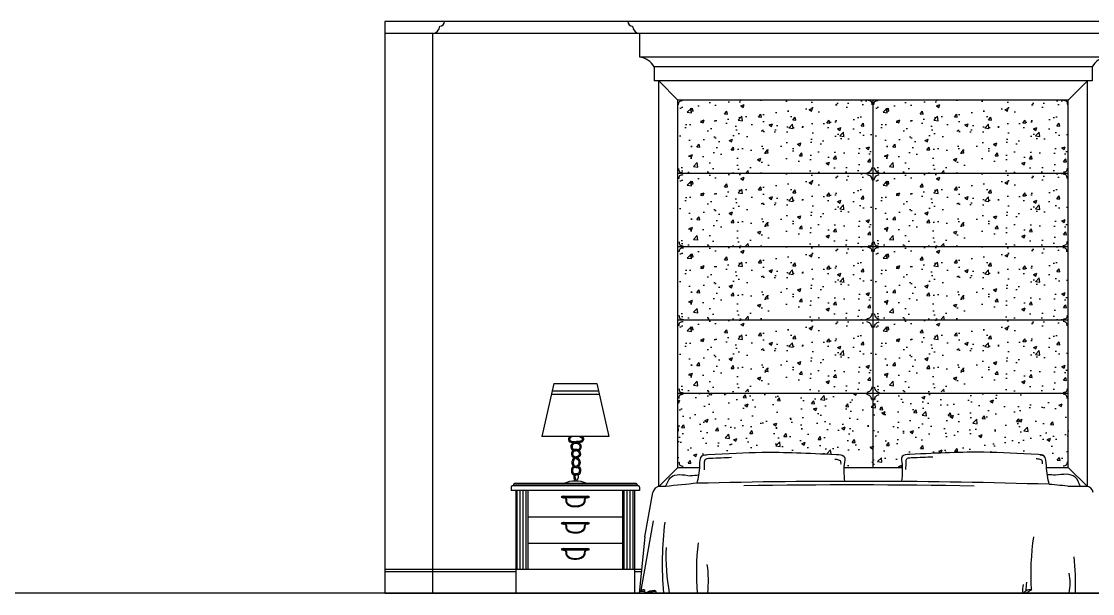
# Model space of a CAD drawing. Header units: inches. Extents: x 3 to 45, y 10.7 to 35.5.
# Drawn here: x 9.936 to 14.435, y 24.65 to 27.052 of the extents above; entities that cross this region are included whole.
import ezdxf

# ---------------------------------------------------------------- set-up
doc = ezdxf.new("R2010")
doc.units = ezdxf.units.IN
doc.header["$MEASUREMENT"] = 0
for name, color, linetype in [('02', 2, 'Continuous'), ('1', 1, 'Continuous'), ('4', 4, 'Continuous'), ('8', 8, 'Continuous')]:
    doc.layers.add(name, color=color, linetype=linetype)
pattern_1 = [(50, (-18.38968, 14.8949), (0.14345204, -0.01255043), [0.015, -0.165]), (355, (-18.38968, 14.8949), (-0.02775027, 0.1504384), [0.012, -0.132]), (100.4514, (-18.37772, 14.89385), (0.1157019, 0.1378879), [0.01274804, -0.1402284]), (46.1842, (-18.38968, 14.9349), (0.2134482, -0.0331038), [0.0225, -0.2475]), (96.6356, (-18.3719, 14.93214), (0.1869325, 0.1948236), [0.019122, -0.2103426]), (351.1842, (-18.38968, 14.9349), (0.1869324, 0.1948237), [0.018, -0.198]), (21, (-18.36968, 14.9249), (0.1193814, -0.08052378), [0.015, -0.165]), (326, (-18.36968, 14.9249), (0.04866307, 0.14503), [0.012, -0.132]), (71.4514, (-18.35973, 14.91819), (0.1680445, 0.0645061), [0.01274804, -0.1402284]), (37.5, (-18.38968, 14.894897), (0.00243197, 0.06657877), [0, -0.1304, 0, -0.134, 0, -0.1325]), (7.5, (-18.38968, 14.8949), (0.05261391, 0.07888234), [0, -0.0764, 0, -0.1274, 0, -0.0505]), (327.5, (-18.43428, 14.894897), (0.10676449, -0.004510974), [0, -0.05, 0, -0.156, 0, -0.207]), (317.5, (-18.45428, 14.8949), (0.11663723, 0.020021), [0, -0.065, 0, -0.1036, 0, -0.147])]

msp = doc.modelspace()

# ---------------------------------------------------------------- hatches: boundary and pattern name
at = {"layer": '8'}
h = msp.add_hatch(dxfattribs=at)
h.set_pattern_fill('AR-CONC', color=256, scale=0.02, style=0)
h.set_pattern_definition(pattern_1)
h.paths.add_polyline_path([(12.693, 26.7218), (12.693, 26.4138), (13.513, 26.4138), (13.513, 26.7218)])
h = msp.add_hatch(dxfattribs=at)
h.set_pattern_fill('AR-CONC', color=256, scale=0.02, style=0)
h.set_pattern_definition([(50, (-17.56747, 14.8949), (0.14345204, -0.01255043), [0.015, -0.165]), (355, (-17.56747, 14.8949), (-0.02775027, 0.1504384), [0.012, -0.132]), (100.4514, (-17.55551, 14.89385), (0.1157019, 0.1378879), [0.01274804, -0.1402284]), (46.1842, (-17.56747, 14.9349), (0.2134482, -0.0331038), [0.0225, -0.2475]), (96.6356, (-17.54968, 14.93214), (0.1869325, 0.1948236), [0.019122, -0.2103426]), (351.1842, (-17.56747, 14.9349), (0.1869324, 0.1948237), [0.018, -0.198]), (21, (-17.54747, 14.9249), (0.1193814, -0.08052378), [0.015, -0.165]), (326, (-17.54747, 14.9249), (0.04866307, 0.14503), [0.012, -0.132]), (71.4514, (-17.53752, 14.91819), (0.1680445, 0.0645061), [0.01274804, -0.1402284]), (37.5, (-17.56747, 14.894897), (0.00243197, 0.06657877), [0, -0.1304, 0, -0.134, 0, -0.1325]), (7.5, (-17.56747, 14.8949), (0.05261391, 0.07888234), [0, -0.0764, 0, -0.1274, 0, -0.0505]), (327.5, (-17.61207, 14.894897), (0.10676449, -0.004510974), [0, -0.05, 0, -0.156, 0, -0.207]), (317.5, (-17.63207, 14.8949), (0.11663723, 0.020021), [0, -0.065, 0, -0.1036, 0, -0.147])])
h.paths.add_polyline_path([(13.5152, 26.7218), (13.5152, 26.4138), (14.3352, 26.4138), (14.3352, 26.7218)])
h = msp.add_hatch(dxfattribs=at)
h.set_pattern_fill('AR-CONC', color=256, scale=0.02, style=0)
h.set_pattern_definition([(50, (-18.38968, 14.58918), (0.14345204, -0.01255043), [0.015, -0.165]), (355, (-18.38968, 14.58918), (-0.02775027, 0.1504384), [0.012, -0.132]), (100.4514, (-18.37772, 14.58813), (0.1157019, 0.1378879), [0.01274804, -0.1402284]), (46.1842, (-18.38968, 14.62918), (0.2134482, -0.0331038), [0.0225, -0.2475]), (96.6356, (-18.3719, 14.62642), (0.1869325, 0.1948236), [0.019122, -0.2103426]), (351.1842, (-18.38968, 14.62918), (0.1869324, 0.1948237), [0.018, -0.198]), (21, (-18.36968, 14.61918), (0.1193814, -0.08052378), [0.015, -0.165]), (326, (-18.36968, 14.61918), (0.04866307, 0.14503), [0.012, -0.132]), (71.4514, (-18.35973, 14.61247), (0.1680445, 0.0645061), [0.01274804, -0.1402284]), (37.5, (-18.38968, 14.58918), (0.00243197, 0.06657877), [0, -0.1304, 0, -0.134, 0, -0.1325]), (7.5, (-18.38968, 14.58918), (0.05261391, 0.07888234), [0, -0.0764, 0, -0.1274, 0, -0.0505]), (327.5, (-18.43428, 14.58918), (0.10676449, -0.004510974), [0, -0.05, 0, -0.156, 0, -0.207]), (317.5, (-18.45428, 14.58918), (0.11663723, 0.020021), [0, -0.065, 0, -0.1036, 0, -0.147])])
h.paths.add_polyline_path([(12.693, 26.4161), (12.693, 26.1081), (13.513, 26.1081), (13.513, 26.4161)])
h = msp.add_hatch(dxfattribs=at)
h.set_pattern_fill('AR-CONC', color=256, scale=0.02, style=0)
h.set_pattern_definition([(50, (-17.56747, 14.58918), (0.14345204, -0.01255043), [0.015, -0.165]), (355, (-17.56747, 14.58918), (-0.02775027, 0.1504384), [0.012, -0.132]), (100.4514, (-17.55551, 14.58813), (0.1157019, 0.1378879), [0.01274804, -0.1402284]), (46.1842, (-17.56747, 14.62918), (0.2134482, -0.0331038), [0.0225, -0.2475]), (96.6356, (-17.54968, 14.62642), (0.1869325, 0.1948236), [0.019122, -0.2103426]), (351.1842, (-17.56747, 14.62918), (0.1869324, 0.1948237), [0.018, -0.198]), (21, (-17.54747, 14.61918), (0.1193814, -0.08052378), [0.015, -0.165]), (326, (-17.54747, 14.61918), (0.04866307, 0.14503), [0.012, -0.132]), (71.4514, (-17.53752, 14.61247), (0.1680445, 0.0645061), [0.01274804, -0.1402284]), (37.5, (-17.56747, 14.58918), (0.00243197, 0.06657877), [0, -0.1304, 0, -0.134, 0, -0.1325]), (7.5, (-17.56747, 14.58918), (0.05261391, 0.07888234), [0, -0.0764, 0, -0.1274, 0, -0.0505]), (327.5, (-17.61207, 14.58918), (0.10676449, -0.004510974), [0, -0.05, 0, -0.156, 0, -0.207]), (317.5, (-17.63207, 14.58918), (0.11663723, 0.020021), [0, -0.065, 0, -0.1036, 0, -0.147])])
h.paths.add_polyline_path([(13.5152, 26.4161), (13.5152, 26.1081), (14.3352, 26.1081), (14.3352, 26.4161)])
h = msp.add_hatch(dxfattribs=at)
h.set_pattern_fill('AR-CONC', color=256, scale=0.02, style=0)
h.set_pattern_definition([(50, (-18.38968, 14.28284), (0.14345204, -0.01255043), [0.015, -0.165]), (355, (-18.38968, 14.28284), (-0.02775027, 0.1504384), [0.012, -0.132]), (100.4514, (-18.37772, 14.2818), (0.1157019, 0.1378879), [0.01274804, -0.1402284]), (46.1842, (-18.38968, 14.32284), (0.2134482, -0.0331038), [0.0225, -0.2475]), (96.6356, (-18.3719, 14.32008), (0.1869325, 0.1948236), [0.019122, -0.2103426]), (351.1842, (-18.38968, 14.32284), (0.1869324, 0.1948237), [0.018, -0.198]), (21, (-18.36968, 14.31284), (0.1193814, -0.08052378), [0.015, -0.165]), (326, (-18.36968, 14.31284), (0.04866307, 0.14503), [0.012, -0.132]), (71.4514, (-18.35973, 14.30613), (0.1680445, 0.0645061), [0.01274804, -0.1402284]), (37.5, (-18.38968, 14.28284), (0.00243197, 0.06657877), [0, -0.1304, 0, -0.134, 0, -0.1325]), (7.5, (-18.38968, 14.28284), (0.05261391, 0.07888234), [0, -0.0764, 0, -0.1274, 0, -0.0505]), (327.5, (-18.43428, 14.28284), (0.10676449, -0.004510974), [0, -0.05, 0, -0.156, 0, -0.207]), (317.5, (-18.45428, 14.28284), (0.11663723, 0.020021), [0, -0.065, 0, -0.1036, 0, -0.147])])
h.paths.add_polyline_path([(12.693, 26.1097), (12.693, 25.8017), (13.513, 25.8017), (13.513, 26.1097)])
h = msp.add_hatch(dxfattribs=at)
h.set_pattern_fill('AR-CONC', color=256, scale=0.02, style=0)
h.set_pattern_definition([(50, (-17.56747, 14.28284), (0.14345204, -0.01255043), [0.015, -0.165]), (355, (-17.56747, 14.28284), (-0.02775027, 0.1504384), [0.012, -0.132]), (100.4514, (-17.55551, 14.2818), (0.1157019, 0.1378879), [0.01274804, -0.1402284]), (46.1842, (-17.56747, 14.32284), (0.2134482, -0.0331038), [0.0225, -0.2475]), (96.6356, (-17.54968, 14.32008), (0.1869325, 0.1948236), [0.019122, -0.2103426]), (351.1842, (-17.56747, 14.32284), (0.1869324, 0.1948237), [0.018, -0.198]), (21, (-17.54747, 14.31284), (0.1193814, -0.08052378), [0.015, -0.165]), (326, (-17.54747, 14.31284), (0.04866307, 0.14503), [0.012, -0.132]), (71.4514, (-17.53752, 14.30613), (0.1680445, 0.0645061), [0.01274804, -0.1402284]), (37.5, (-17.56747, 14.28284), (0.00243197, 0.06657877), [0, -0.1304, 0, -0.134, 0, -0.1325]), (7.5, (-17.56747, 14.28284), (0.05261391, 0.07888234), [0, -0.0764, 0, -0.1274, 0, -0.0505]), (327.5, (-17.61207, 14.28284), (0.10676449, -0.004510974), [0, -0.05, 0, -0.156, 0, -0.207]), (317.5, (-17.63207, 14.28284), (0.11663723, 0.020021), [0, -0.065, 0, -0.1036, 0, -0.147])])
h.paths.add_polyline_path([(13.5152, 26.1097), (13.5152, 25.8017), (14.3352, 25.8017), (14.3352, 26.1097)])
h = msp.add_hatch(dxfattribs=at)
h.set_pattern_fill('AR-CONC', color=256, scale=0.02, style=0)
h.set_pattern_definition([(50, (-18.38968, 13.97712), (0.14345204, -0.01255043), [0.015, -0.165]), (355, (-18.38968, 13.97712), (-0.02775027, 0.1504384), [0.012, -0.132]), (100.4514, (-18.37772, 13.97608), (0.1157019, 0.1378879), [0.01274804, -0.1402284]), (46.1842, (-18.38968, 14.01712), (0.2134482, -0.0331038), [0.0225, -0.2475]), (96.6356, (-18.3719, 14.01436), (0.1869325, 0.1948236), [0.019122, -0.2103426]), (351.1842, (-18.38968, 14.01712), (0.1869324, 0.1948237), [0.018, -0.198]), (21, (-18.36968, 14.00712), (0.1193814, -0.08052378), [0.015, -0.165]), (326, (-18.36968, 14.00712), (0.04866307, 0.14503), [0.012, -0.132]), (71.4514, (-18.35973, 14.00041), (0.1680445, 0.0645061), [0.01274804, -0.1402284]), (37.5, (-18.38968, 13.97712), (0.00243197, 0.06657877), [0, -0.1304, 0, -0.134, 0, -0.1325]), (7.5, (-18.38968, 13.97712), (0.05261391, 0.07888234), [0, -0.0764, 0, -0.1274, 0, -0.0505]), (327.5, (-18.43428, 13.97712), (0.10676449, -0.004510974), [0, -0.05, 0, -0.156, 0, -0.207]), (317.5, (-18.45428, 13.97712), (0.11663723, 0.020021), [0, -0.065, 0, -0.1036, 0, -0.147])])
h.paths.add_polyline_path([(12.693, 25.804), (12.693, 25.496), (13.513, 25.496), (13.513, 25.804)])
h = msp.add_hatch(dxfattribs=at)
h.set_pattern_fill('AR-CONC', color=256, scale=0.02, style=0)
h.set_pattern_definition([(50, (-17.56747, 13.97712), (0.14345204, -0.01255043), [0.015, -0.165]), (355, (-17.56747, 13.97712), (-0.02775027, 0.1504384), [0.012, -0.132]), (100.4514, (-17.55551, 13.97608), (0.1157019, 0.1378879), [0.01274804, -0.1402284]), (46.1842, (-17.56747, 14.01712), (0.2134482, -0.0331038), [0.0225, -0.2475]), (96.6356, (-17.54968, 14.01436), (0.1869325, 0.1948236), [0.019122, -0.2103426]), (351.1842, (-17.56747, 14.01712), (0.1869324, 0.1948237), [0.018, -0.198]), (21, (-17.54747, 14.00712), (0.1193814, -0.08052378), [0.015, -0.165]), (326, (-17.54747, 14.00712), (0.04866307, 0.14503), [0.012, -0.132]), (71.4514, (-17.53752, 14.00041), (0.1680445, 0.0645061), [0.01274804, -0.1402284]), (37.5, (-17.56747, 13.97712), (0.00243197, 0.06657877), [0, -0.1304, 0, -0.134, 0, -0.1325]), (7.5, (-17.56747, 13.97712), (0.05261391, 0.07888234), [0, -0.0764, 0, -0.1274, 0, -0.0505]), (327.5, (-17.61207, 13.97712), (0.10676449, -0.004510974), [0, -0.05, 0, -0.156, 0, -0.207]), (317.5, (-17.63207, 13.97712), (0.11663723, 0.020021), [0, -0.065, 0, -0.1036, 0, -0.147])])
h.paths.add_polyline_path([(13.5152, 25.804), (13.5152, 25.496), (14.3352, 25.496), (14.3352, 25.804)])
h = msp.add_hatch(dxfattribs=at)
h.set_pattern_fill('AR-CONC', color=256, scale=0.02, style=0)
h.set_pattern_definition(pattern_1)
edge = h.paths.add_edge_path()
edge.add_spline(control_points=[(13.6357, 25.1788), (13.6356, 25.1829), (13.6344, 25.1986), (13.6259, 25.2321), (13.7828, 25.2389), (13.9492, 25.2474), (14.1311, 25.2379), (14.2408, 25.2307), (14.2399, 25.1998), (14.241, 25.1812), (14.2411, 25.1788)], knot_values=[81.97034, 81.97034, 81.97034, 81.97034, 94.11669, 128.11669, 161.709844, 474.339417, 702.059091, 725.596296, 768.888905, 775.118622, 775.118622, 775.118622, 775.118622], degree=3, periodic=0)
edge.add_line((14.2411, 25.1788), (14.333, 25.1788))
edge.add_line((14.333, 25.1788), (14.333, 25.4898))
edge.add_line((14.333, 25.4898), (13.513, 25.4898))
edge.add_line((13.513, 25.4898), (13.513, 25.1788))
edge.add_line((13.513, 25.1788), (13.6357, 25.1788))
edge = h.paths.add_edge_path()
edge.add_line((12.693, 25.4898), (12.693, 25.1788))
edge.add_line((12.693, 25.1788), (12.7849, 25.1788))
edge.add_spline(control_points=[(12.7849, 25.1788), (12.7851, 25.1812), (12.7861, 25.1998), (12.7853, 25.2307), (12.895, 25.2379), (13.0768, 25.2474), (13.2433, 25.2389), (13.4002, 25.2321), (13.3916, 25.1986), (13.3904, 25.1829), (13.3903, 25.1788)], knot_values=[81.97034, 81.97034, 81.97034, 81.97034, 88.200057, 131.492666, 155.02987, 382.749545, 695.379118, 728.972272, 762.972272, 775.118622, 775.118622, 775.118622, 775.118622], degree=3, periodic=0)
edge.add_line((13.3903, 25.1788), (13.513, 25.1788))
edge.add_line((13.513, 25.1788), (13.513, 25.4898))
edge.add_line((13.513, 25.4898), (12.693, 25.4898))
h = msp.add_hatch(dxfattribs=at)
h.set_pattern_fill('ANSI31', color=256, scale=0.1, angle=45, style=0)
h.set_pattern_definition([(90, (45.618156, 14.894897), (0.0125, 3e-18), [])])
h.paths.add_polyline_path([(12.0627, 24.7518), (12.0127, 24.7518), (12.0127, 25.0818), (12.0627, 25.0818)])
h.paths.add_polyline_path([(12.5127, 24.7518), (12.4627, 24.7518), (12.4627, 25.0818), (12.5127, 25.0818)])

# ---------------------------------------------------------------- linework, layer by layer
at = {"layer": '02'}
for p, q in [((15.513, 27.0518), (11.463, 27.0518)), ((11.463, 27.0518), (11.463, 24.6518)), ((12.1727, 25.5312), (12.1218, 25.3087)), ((12.1727, 25.5312), (12.3528, 25.5312)), ((12.3528, 25.5312), (12.4036, 25.3087)), ((12.1625, 25.4869), (12.3629, 25.4869)), ((12.1657, 25.5005), (12.3598, 25.5005)), ((12.4036, 25.3087), (12.1218, 25.3087)), ((12.2488, 25.2812), (12.2507, 25.2812)), ((12.2621, 25.2812), (12.2787, 25.2812)), ((12.5177, 25.1088), (12.0077, 25.1088)), ((12.3082, 25.0573), (12.2172, 25.0573)), ((12.3083, 25.0523), (12.2172, 25.0523)), ((12.3082, 24.9473), (12.2172, 24.9473)), ((12.3083, 24.9423), (12.2172, 24.9423)), ((12.5893, 24.9552), (12.5372, 24.6622)), ((12.3082, 24.8373), (12.2172, 24.8373)), ((12.3083, 24.8323), (12.2172, 24.8323)), ((11.463, 24.7418), (12.0127, 24.7418)), ((12.5127, 24.7418), (12.5398, 24.7418)), ((12.5307, 24.6518), (12.5528, 24.6545)), ((12.5623, 24.6556), (12.6004, 24.6603)), ((11.463, 24.6518), (15.513, 24.6518))]:
    msp.add_line(p, q, dxfattribs=at)
for centre, radius, start, end in [((12.2627, 25.0054), 0.1167, 65.7073, 114.2927), ((13.4326, -2.0012), 27.107, 88.93164, 90.97735), ((12.209, 25.0477), 0.00955, 69.0492, 130.2371), ((12.209, 25.0623), 0.00955, 229.7629, 290.9508), ((12.3164, 25.0477), 0.00955, 49.7629, 110.9508), ((12.3164, 25.0623), 0.00955, 249.0492, 310.2371), ((12.209, 24.9377), 0.00955, 69.0492, 130.2371), ((12.209, 24.9523), 0.00955, 229.7629, 290.9508), ((12.3164, 24.9377), 0.00955, 49.7629, 110.9508), ((12.3164, 24.9523), 0.00955, 249.0492, 310.2371), ((14.1638, 24.7726), 1.5362, 173.3744, 184.5115), ((15.2802, 24.7325), 1.1049, 171.8905, 183.4107), ((12.209, 24.8277), 0.00955, 69.0492, 130.2371), ((12.209, 24.8423), 0.00955, 229.7629, 290.9508), ((12.3164, 24.8277), 0.00955, 49.7629, 110.9508), ((12.3164, 24.8423), 0.00955, 249.0492, 310.2371), ((13.5014, 24.8075), 0.8584, 177.6341, 190.448), ((13.7816, 24.7428), 1.0109, 173.2046, 185.1631), ((13.1205, 24.6794), 1.2431, 358.7303, 5.7732), ((12.3426, 24.7017), 0.4789, 354.0229, 8.3723), ((14.1053, 24.6939), 0.2353, 349.7075, 10.2925), ((14.2275, 24.6636), 0.0875, 164.2136, 187.7502), ((14.377, 24.6621), 0.2224, 171.0002, 180.1203)]:
    msp.add_arc(centre, radius, start, end, dxfattribs=at)
for centre in [(12.2128, 25.055), (12.2128, 24.945), (12.2128, 24.835)]:
    msp.add_ellipse(centre, major_axis=(0, 0.0047), ratio=0.287353, dxfattribs=at)
for centre, major_axis, ratio, start_param, end_param in [((12.2147, 25.0549), (-0.00001, 0.00346), 0.499816, 2.572703, 6.805763), ((12.2159, 25.0548), (0, 0.00386), 0.448757, 2.645237, 6.768924), ((12.2147, 24.9449), (-0.00001, 0.00346), 0.499816, 2.572703, 6.805763), ((12.2159, 24.9448), (0, 0.00386), 0.448757, 2.645237, 6.768924), ((12.2147, 24.8349), (-0.00001, 0.00346), 0.499816, 2.572703, 6.805763), ((12.2159, 24.8348), (0, 0.00386), 0.448757, 2.645237, 6.768924)]:
    msp.add_ellipse(centre, major_axis=major_axis, ratio=ratio, start_param=start_param, end_param=end_param, dxfattribs=at)
at = {"layer": '02', "extrusion": (0, 0, -1)}
for centre, major_axis, ratio, start_param, end_param in [((12.3096, 25.0548), (0, 0.00386), 0.448757, 2.645237, 6.768924), ((12.3107, 25.0549), (0.00001, 0.00346), 0.499816, 2.572703, 6.805763), ((12.3096, 24.9448), (0, 0.00386), 0.448757, 2.645237, 6.768924), ((12.3107, 24.9449), (0.00001, 0.00346), 0.499816, 2.572703, 6.805763), ((12.3096, 24.8348), (0, 0.00386), 0.448757, 2.645237, 6.768924), ((12.3107, 24.8349), (0.00001, 0.00346), 0.499816, 2.572703, 6.805763)]:
    msp.add_ellipse(centre, major_axis=major_axis, ratio=ratio, start_param=start_param, end_param=end_param, dxfattribs=at)
for centre in [(12.3127, 25.055), (12.3127, 24.945), (12.3127, 24.835)]:
    msp.add_ellipse(centre, major_axis=(0, 0.0047), ratio=0.287353, dxfattribs=at)
at = {"layer": '02'}
for points in [[(12.6954, 26.702), (12.6999, 26.7159), (12.713, 26.72)], [(13.5098, 26.702), (13.5052, 26.7159), (13.4921, 26.72)], [(13.5163, 26.702), (13.5208, 26.7159), (13.5339, 26.72)], [(14.3307, 26.702), (14.3261, 26.7159), (14.313, 26.72)], [(12.6954, 26.4347), (12.6999, 26.4208), (12.713, 26.4167)], [(12.6975, 26.3909), (12.702, 26.4047), (12.7151, 26.4089)], [(13.5083, 26.4382), (13.4999, 26.4212), (13.4868, 26.415)], [(13.5113, 26.3847), (13.5029, 26.4017), (13.4898, 26.4079)], [(13.5173, 26.439), (13.5257, 26.4221), (13.5388, 26.4159)], [(13.5173, 26.386), (13.5257, 26.403), (13.5388, 26.4092)], [(14.3285, 26.4357), (14.324, 26.4219), (14.3109, 26.4177)], [(14.3285, 26.393), (14.324, 26.4068), (14.3109, 26.411)], [(12.6975, 26.1277), (12.702, 26.1138), (12.7151, 26.1097)], [(12.6986, 26.0838), (12.7032, 26.0977), (12.7162, 26.1018)], [(13.5085, 26.0847), (13.5039, 26.0986), (13.4909, 26.1027)], [(13.5098, 26.1256), (13.5052, 26.1117), (13.4921, 26.1076)], [(13.5176, 26.1269), (13.5221, 26.113), (13.5352, 26.1089)], [(13.5176, 26.0847), (13.5221, 26.0986), (13.5352, 26.1027)], [(14.3274, 26.1278), (14.3229, 26.1139), (14.3098, 26.1098)], [(14.3274, 26.0838), (14.3229, 26.0977), (14.3098, 26.1018)], [(13.5087, 25.8256), (13.5003, 25.8086), (13.4872, 25.8025)], [(13.5173, 25.8256), (13.5257, 25.8086), (13.5388, 25.8025)], [(12.6975, 25.8187), (12.7021, 25.8048), (12.7152, 25.8007)], [(12.6975, 25.7739), (12.7021, 25.7878), (12.7152, 25.7919)], [(13.5087, 25.767), (13.5003, 25.7839), (13.4872, 25.7901)], [(13.5173, 25.767), (13.5257, 25.7839), (13.5388, 25.7901)], [(14.3285, 25.8187), (14.324, 25.8048), (14.3109, 25.8007)], [(14.3285, 25.7739), (14.324, 25.7878), (14.3109, 25.7919)], [(12.6975, 25.5107), (12.7021, 25.4968), (12.7152, 25.4927)], [(13.5087, 25.5176), (13.5003, 25.5006), (13.4872, 25.4945)], [(13.5173, 25.5176), (13.5257, 25.5006), (13.5388, 25.4945)], [(14.3285, 25.5107), (14.324, 25.4968), (14.3109, 25.4927)], [(12.6975, 25.469), (12.7021, 25.4828), (12.7152, 25.487)], [(13.5087, 25.462), (13.5003, 25.479), (13.4872, 25.4852)], [(13.5173, 25.462), (13.5257, 25.479), (13.5388, 25.4852)], [(14.3285, 25.469), (14.324, 25.4828), (14.3109, 25.487)], [(12.6975, 25.2027), (12.7021, 25.1888), (12.7152, 25.1847)], [(12.8045, 25.1689), (12.8053, 25.1997), (12.808, 25.2129), (12.8269, 25.218), (12.9179, 25.2218)], [(13.3782, 25.1927), (13.3756, 25.2068), (13.3685, 25.2104), (13.352, 25.2126)], [(13.6509, 25.1712), (13.6518, 25.202), (13.6544, 25.2152), (13.6734, 25.2203), (13.7643, 25.2241)], [(14.2247, 25.195), (14.222, 25.2091), (14.215, 25.2127), (14.1985, 25.2149)], [(14.3285, 25.2027), (14.324, 25.1888), (14.3109, 25.1847)], [(12.3086, 25.052), (12.3004, 25.0461), (12.299, 25.0358), (12.2629, 25.0162), (12.2273, 25.0347), (12.2265, 25.0447), (12.2168, 25.0517)], [(12.3086, 24.942), (12.3004, 24.9361), (12.299, 24.9258), (12.2629, 24.9062), (12.2273, 24.9247), (12.2265, 24.9347), (12.2168, 24.9417)], [(12.3086, 24.832), (12.3004, 24.8261), (12.299, 24.8158), (12.2629, 24.7962), (12.2273, 24.8147), (12.2265, 24.8247), (12.2168, 24.8317)]]:
    msp.add_spline(points, degree=3, dxfattribs=at)
for points, knots in [([(12.2394, 25.3087), (12.2368, 25.3067), (12.2322, 25.3008), (12.2354, 25.2847), (12.2462, 25.2838), (12.2539, 25.2832)], [120.742501, 120.742501, 120.742501, 120.742501, 130.241288, 141.563358, 161.821253, 161.821253, 161.821253, 161.821253]), ([(12.2458, 25.3065), (12.2457, 25.3065), (12.2456, 25.3064), (12.2452, 25.3063), (12.2449, 25.3061), (12.244, 25.3057), (12.2434, 25.3054), (12.242, 25.3044), (12.2413, 25.3037), (12.24, 25.3023), (12.2395, 25.3016), (12.239, 25.3005), (12.2389, 25.3002), (12.2387, 25.2997), (12.2387, 25.2994), (12.2386, 25.2989), (12.2386, 25.2987), (12.2385, 25.2979), (12.2385, 25.2973), (12.2386, 25.2961), (12.2387, 25.2955), (12.239, 25.2944), (12.2392, 25.2938), (12.2395, 25.2931), (12.2397, 25.2928), (12.24, 25.2923), (12.2401, 25.2921), (12.2405, 25.2917), (12.2406, 25.2915), (12.2412, 25.2911), (12.2415, 25.2908), (12.2424, 25.2903), (12.243, 25.29), (12.2442, 25.2896), (12.2449, 25.2894), (12.2464, 25.2891), (12.2473, 25.2889), (12.2497, 25.2886), (12.2515, 25.2884), (12.2553, 25.2881), (12.2573, 25.288), (12.2605, 25.2877), (12.2616, 25.2876), (12.2635, 25.2873), (12.2643, 25.2872), (12.2651, 25.287)], [109.595734, 109.595734, 109.595734, 109.595734, 110.114808, 110.114808, 111.39246, 111.39246, 113.947765, 113.947765, 117.924196, 117.924196, 121.900628, 121.900628, 123.560075, 123.560075, 124.805542, 124.805542, 126.05101, 126.05101, 128.541946, 128.541946, 131.032881, 131.032881, 133.545527, 133.545527, 135.024012, 135.024012, 136.681272, 136.681272, 138.338532, 138.338532, 141.222081, 141.222081, 144.10563, 144.10563, 146.989179, 146.989179, 149.872728, 149.872728, 154.962376, 154.962376, 160.052023, 160.052023, 162.656156, 162.656156, 164.564552, 164.564552, 164.564552, 164.564552]), ([(12.2818, 25.3073), (12.2819, 25.3072), (12.2819, 25.3072), (12.2826, 25.3071), (12.2833, 25.3069), (12.2842, 25.3066), (12.2845, 25.3065), (12.2851, 25.3063), (12.2854, 25.3061), (12.2863, 25.3057), (12.2869, 25.3054), (12.2882, 25.3044), (12.289, 25.3037), (12.2902, 25.3023), (12.2907, 25.3016), (12.2912, 25.3005), (12.2913, 25.3002), (12.2915, 25.2997), (12.2916, 25.2994), (12.2917, 25.2989), (12.2917, 25.2987), (12.2918, 25.2979), (12.2918, 25.2973), (12.2917, 25.2961), (12.2915, 25.2955), (12.2912, 25.2944), (12.2911, 25.2938), (12.2907, 25.2931), (12.2906, 25.2928), (12.2903, 25.2923), (12.2901, 25.2921), (12.2898, 25.2917), (12.2896, 25.2915), (12.2891, 25.2911), (12.2887, 25.2908), (12.2878, 25.2903), (12.2873, 25.29), (12.286, 25.2896), (12.2854, 25.2894), (12.2838, 25.2891), (12.283, 25.2889), (12.2805, 25.2886), (12.2787, 25.2884), (12.2749, 25.2881), (12.2729, 25.288), (12.2698, 25.2877), (12.2687, 25.2876), (12.2653, 25.2871), (12.2631, 25.2866), (12.2587, 25.2854), (12.2566, 25.2846), (12.2532, 25.2829), (12.2518, 25.282), (12.2493, 25.2801), (12.2481, 25.2789), (12.2464, 25.2765), (12.2457, 25.2753), (12.2447, 25.273), (12.2444, 25.272), (12.2441, 25.2702), (12.244, 25.2695), (12.2439, 25.2681), (12.2439, 25.2674), (12.2439, 25.2652), (12.2441, 25.2636), (12.2448, 25.2605), (12.2453, 25.259), (12.2464, 25.2564), (12.247, 25.2552), (12.2484, 25.2532), (12.249, 25.2524), (12.2505, 25.2509), (12.2512, 25.2503), (12.2529, 25.2493), (12.2538, 25.2489), (12.2552, 25.2485), (12.2557, 25.2484), (12.2564, 25.2483), (12.2567, 25.2483), (12.2573, 25.2482), (12.2576, 25.2482), (12.2583, 25.2483), (12.2588, 25.2483), (12.2602, 25.2485), (12.2609, 25.2487), (12.2623, 25.2492), (12.2629, 25.2494), (12.2639, 25.2497), (12.2644, 25.2498), (12.2649, 25.25), (12.265, 25.25), (12.2653, 25.25), (12.2655, 25.2501), (12.2658, 25.2501), (12.266, 25.2501), (12.2666, 25.2501), (12.2671, 25.2501), (12.2682, 25.2499), (12.269, 25.2497), (12.2706, 25.249), (12.2714, 25.2486), (12.2729, 25.2475), (12.2737, 25.2469), (12.275, 25.2456), (12.2756, 25.2449), (12.2769, 25.2431), (12.2775, 25.242), (12.2782, 25.24), (12.2785, 25.2393), (12.2788, 25.2378), (12.2789, 25.2371), (12.2791, 25.2353), (12.2791, 25.2344), (12.2789, 25.2326), (12.2787, 25.2319), (12.2784, 25.231), (12.2783, 25.2308), (12.2781, 25.2304), (12.2781, 25.2303), (12.2779, 25.23), (12.2778, 25.2299), (12.2775, 25.2295), (12.2773, 25.2293), (12.2766, 25.2286), (12.276, 25.2281), (12.2747, 25.2273), (12.274, 25.2268), (12.2723, 25.226), (12.2713, 25.2256), (12.2691, 25.2246), (12.2677, 25.2241), (12.2649, 25.2229), (12.2634, 25.2223), (12.2605, 25.2209), (12.2591, 25.22), (12.2571, 25.2186), (12.2566, 25.2182), (12.2556, 25.2173), (12.2551, 25.2169), (12.2538, 25.2154), (12.2529, 25.2144), (12.2509, 25.2114), (12.2499, 25.2094), (12.2484, 25.2051), (12.2479, 25.2028), (12.2478, 25.1993), (12.2479, 25.1981), (12.2481, 25.1962), (12.2482, 25.1955), (12.2485, 25.1942), (12.2487, 25.1935), (12.2494, 25.1915), (12.25, 25.1902), (12.2516, 25.1873), (12.2527, 25.1857), (12.2545, 25.1839), (12.2549, 25.1835), (12.2554, 25.1831)], [106.203848, 106.203848, 106.203848, 106.203848, 106.309256, 106.309256, 108.837155, 108.837155, 110.114808, 110.114808, 111.39246, 111.39246, 113.947764, 113.947764, 117.924196, 117.924196, 121.900628, 121.900628, 123.560073, 123.560073, 124.805541, 124.805541, 126.051008, 126.051008, 128.541944, 128.541944, 131.032879, 131.032879, 133.545529, 133.545529, 135.024013, 135.024013, 136.681273, 136.681273, 138.338533, 138.338533, 141.222082, 141.222082, 144.105631, 144.105631, 146.989181, 146.989181, 149.87273, 149.87273, 154.962378, 154.962378, 160.052026, 160.052026, 162.656157, 162.656157, 167.864421, 167.864421, 173.072684, 173.072684, 176.663539, 176.663539, 180.254394, 180.254394, 183.17065, 183.17065, 185.370032, 185.370032, 186.75678, 186.75678, 188.143528, 188.143528, 191.28169, 191.28169, 194.419851, 194.419851, 197.058611, 197.058611, 199.221261, 199.221261, 200.991937, 200.991937, 202.762613, 202.762613, 203.540829, 203.540829, 204.003289, 204.003289, 204.46575, 204.46575, 205.390671, 205.390671, 207.119714, 207.119714, 208.848757, 208.848757, 210.5778, 210.5778, 211.090501, 211.090501, 212.115902, 212.115902, 213.141304, 213.141304, 215.192108, 215.192108, 218.693253, 218.693253, 222.194399, 222.194399, 225.695545, 225.695545, 229.19669, 229.19669, 234.560184, 234.560184, 237.335007, 237.335007, 240.109831, 240.109831, 243.733724, 243.733724, 247.357617, 247.357617, 248.719926, 248.719926, 249.671664, 249.671664, 250.623402, 250.623402, 252.526878, 252.526878, 255.664742, 255.664742, 258.802606, 258.802606, 261.94047, 261.94047, 266.130687, 266.130687, 270.320903, 270.320903, 274.511119, 274.511119, 276.064104, 276.064104, 277.617089, 277.617089, 280.723059, 280.723059, 285.922804, 285.922804, 291.122548, 291.122548, 293.669866, 293.669866, 295.183731, 295.183731, 296.697597, 296.697597, 299.725328, 299.725328, 303.929283, 303.929283, 305.254655, 305.254655, 305.254655, 305.254655]), ([(12.2908, 25.3087), (12.2935, 25.3067), (12.2981, 25.3008), (12.2943, 25.2819), (12.2695, 25.2853), (12.2433, 25.2748), (12.2533, 25.2498), (12.2665, 25.2571), (12.278, 25.2515), (12.2845, 25.2405), (12.2843, 25.2242), (12.2695, 25.2199), (12.2562, 25.2132), (12.2493, 25.1971), (12.2588, 25.1849), (12.2648, 25.1837), (12.2651, 25.1837)], [114.621033, 114.621033, 114.621033, 114.621033, 124.12004, 135.44211, 162.810921, 185.967208, 203.984139, 211.098678, 225.556746, 236.765717, 249.050556, 267.657282, 275.909022, 294.238731, 311.372704, 312.363402, 312.363402, 312.363402, 312.363402]), ([(12.2682, 25.2812), (12.2748, 25.2793), (12.2858, 25.2721), (12.2769, 25.2498), (12.2637, 25.2571), (12.2522, 25.2515), (12.2458, 25.2405), (12.2459, 25.2259), (12.2545, 25.222), (12.2592, 25.22)], [174.175905, 174.175905, 174.175905, 174.175905, 192.088456, 210.105387, 217.219926, 231.677994, 242.886965, 255.171804, 269.338797, 269.338797, 269.338797, 269.338797]), ([(12.2788, 25.2817), (12.2791, 25.2815), (12.2794, 25.2813), (12.2809, 25.2801), (12.2821, 25.2789), (12.2839, 25.2765), (12.2846, 25.2753), (12.2855, 25.273), (12.2858, 25.272), (12.2862, 25.2702), (12.2862, 25.2695), (12.2864, 25.2681), (12.2864, 25.2674), (12.2863, 25.2652), (12.2861, 25.2636), (12.2854, 25.2605), (12.285, 25.259), (12.2838, 25.2564), (12.2832, 25.2552), (12.2819, 25.2532), (12.2812, 25.2524), (12.2798, 25.2509), (12.279, 25.2503), (12.2774, 25.2493), (12.2765, 25.2489), (12.275, 25.2485), (12.2746, 25.2484), (12.2738, 25.2483), (12.2735, 25.2483), (12.273, 25.2482), (12.2727, 25.2482), (12.2719, 25.2483), (12.2714, 25.2483), (12.2701, 25.2485), (12.2693, 25.2487), (12.268, 25.2492), (12.2674, 25.2494), (12.2663, 25.2497), (12.2658, 25.2498), (12.2654, 25.25), (12.2653, 25.25), (12.265, 25.25), (12.2648, 25.2501), (12.2644, 25.2501), (12.2642, 25.2501), (12.2636, 25.2501), (12.2632, 25.2501), (12.262, 25.2499), (12.2612, 25.2497), (12.2597, 25.249), (12.2589, 25.2486), (12.2573, 25.2475), (12.2566, 25.2469), (12.2553, 25.2456), (12.2547, 25.2449), (12.2534, 25.2431), (12.2527, 25.242), (12.252, 25.24), (12.2518, 25.2393), (12.2514, 25.2378), (12.2513, 25.2371), (12.2512, 25.2353), (12.2512, 25.2344), (12.2513, 25.2326), (12.2515, 25.2319), (12.2518, 25.231), (12.2519, 25.2308), (12.2521, 25.2304), (12.2522, 25.2303), (12.2523, 25.23), (12.2524, 25.2299), (12.2527, 25.2295), (12.2529, 25.2293), (12.2537, 25.2286), (12.2542, 25.2281), (12.2555, 25.2273), (12.2563, 25.2268), (12.258, 25.226), (12.2589, 25.2256), (12.2612, 25.2246), (12.2626, 25.2241), (12.2644, 25.2233), (12.2647, 25.2232), (12.2651, 25.223)], [175.822221, 175.822221, 175.822221, 175.822221, 176.66354, 176.66354, 180.254395, 180.254395, 183.17065, 183.17065, 185.37003, 185.37003, 186.756777, 186.756777, 188.143524, 188.143524, 191.281685, 191.281685, 194.419846, 194.419846, 197.058607, 197.058607, 199.221257, 199.221257, 200.991934, 200.991934, 202.762611, 202.762611, 203.540826, 203.540826, 204.003283, 204.003283, 204.46574, 204.46574, 205.390653, 205.390653, 207.119692, 207.119692, 208.84873, 208.84873, 210.577769, 210.577769, 211.090488, 211.090488, 212.115926, 212.115926, 213.141364, 213.141364, 215.192241, 215.192241, 218.693412, 218.693412, 222.194582, 222.194582, 225.695753, 225.695753, 229.196924, 229.196924, 234.560419, 234.560419, 237.335343, 237.335343, 240.110267, 240.110267, 243.734087, 243.734087, 247.357908, 247.357908, 248.720479, 248.720479, 249.672178, 249.672178, 250.623878, 250.623878, 252.527277, 252.527277, 255.665235, 255.665235, 258.803192, 258.803192, 261.94115, 261.94115, 266.13093, 266.13093, 267.262592, 267.262592, 267.262592, 267.262592]), ([(12.2651, 25.2175), (12.2672, 25.2166), (12.2743, 25.2126), (12.281, 25.1971), (12.2684, 25.1812), (12.254, 25.1851), (12.2456, 25.1747), (12.2454, 25.1627), (12.2488, 25.1498), (12.2555, 25.1484), (12.2578, 25.1482)], [275.432758, 275.432758, 275.432758, 275.432758, 282.03027, 300.359979, 317.493952, 329.894392, 339.235888, 352.440217, 366.330787, 372.56457, 372.56457, 372.56457, 372.56457]), ([(12.2711, 25.22), (12.2716, 25.2197), (12.2721, 25.2194), (12.2731, 25.2186), (12.2736, 25.2182), (12.2746, 25.2173), (12.2751, 25.2169), (12.2765, 25.2154), (12.2773, 25.2144), (12.2793, 25.2114), (12.2804, 25.2094), (12.2819, 25.2051), (12.2823, 25.2028), (12.2824, 25.1993), (12.2824, 25.1981), (12.2821, 25.1962), (12.282, 25.1955), (12.2817, 25.1942), (12.2815, 25.1935), (12.2808, 25.1915), (12.2803, 25.1902), (12.2787, 25.1873), (12.2775, 25.1857), (12.2748, 25.183), (12.2733, 25.1817), (12.271, 25.1804), (12.2703, 25.1801), (12.269, 25.1795), (12.2682, 25.1793), (12.2671, 25.179), (12.2668, 25.1789), (12.2661, 25.1788), (12.2658, 25.1787), (12.2648, 25.1786), (12.2641, 25.1785), (12.2624, 25.1784), (12.2614, 25.1784), (12.2596, 25.1784), (12.2588, 25.1784), (12.2575, 25.1784), (12.2569, 25.1783), (12.2562, 25.1781), (12.2561, 25.1781), (12.2558, 25.178), (12.2557, 25.178), (12.2555, 25.1779), (12.2554, 25.1778), (12.255, 25.1776), (12.2548, 25.1774), (12.2541, 25.1768), (12.2535, 25.1762), (12.2526, 25.1749), (12.2522, 25.1741), (12.2515, 25.1726), (12.2513, 25.1719), (12.251, 25.1703), (12.2508, 25.1695), (12.2507, 25.1677), (12.2507, 25.1668), (12.2508, 25.1653), (12.2509, 25.1647), (12.251, 25.1635), (12.2511, 25.1629), (12.2513, 25.1616), (12.2514, 25.161), (12.2518, 25.1594), (12.252, 25.1584), (12.2526, 25.1567), (12.2529, 25.156), (12.2535, 25.1551), (12.2537, 25.1548), (12.2541, 25.1544), (12.2542, 25.1543), (12.2544, 25.1542), (12.2544, 25.1541), (12.2546, 25.154), (12.2547, 25.154), (12.255, 25.1538), (12.2553, 25.1537), (12.2561, 25.1535), (12.2566, 25.1534), (12.2577, 25.1532), (12.2583, 25.1531), (12.2597, 25.153), (12.2604, 25.1529), (12.262, 25.1528), (12.2628, 25.1527), (12.2641, 25.1525), (12.2646, 25.1524), (12.2651, 25.1523)], [273.018356, 273.018356, 273.018356, 273.018356, 274.510489, 274.510489, 276.063181, 276.063181, 277.615873, 277.615873, 280.721257, 280.721257, 285.921053, 285.921053, 291.120849, 291.120849, 293.667498, 293.667498, 295.181592, 295.181592, 296.695687, 296.695687, 299.723875, 299.723875, 303.927971, 303.927971, 308.132068, 308.132068, 309.640977, 309.640977, 311.237915, 311.237915, 311.987526, 311.987526, 312.737138, 312.737138, 314.236361, 314.236361, 316.851827, 316.851827, 319.467293, 319.467293, 322.082759, 322.082759, 323.287723, 323.287723, 324.154038, 324.154038, 325.020352, 325.020352, 326.752981, 326.752981, 330.113971, 330.113971, 333.474961, 333.474961, 336.835951, 336.835951, 340.19694, 340.19694, 343.55793, 343.55793, 345.364232, 345.364232, 347.337463, 347.337463, 349.310694, 349.310694, 352.608363, 352.608363, 355.906032, 355.906032, 358.103707, 358.103707, 359.463684, 359.463684, 360.29394, 360.29394, 361.124196, 361.124196, 363.114013, 363.114013, 365.103831, 365.103831, 367.093648, 367.093648, 369.083465, 369.083465, 371.073282, 371.073282, 372.234378, 372.234378, 372.234378, 372.234378]), ([(12.2651, 25.1786), (12.2657, 25.1786), (12.2662, 25.1785), (12.2678, 25.1784), (12.2688, 25.1784), (12.2706, 25.1784), (12.2714, 25.1784), (12.2728, 25.1784), (12.2734, 25.1783), (12.274, 25.1781), (12.2742, 25.1781), (12.2744, 25.178), (12.2745, 25.178), (12.2747, 25.1779), (12.2748, 25.1778), (12.2752, 25.1776), (12.2754, 25.1774), (12.2762, 25.1768), (12.2767, 25.1763), (12.2776, 25.1749), (12.278, 25.1742), (12.2787, 25.1727), (12.2789, 25.172), (12.2793, 25.1704), (12.2794, 25.1696), (12.2795, 25.1678), (12.2795, 25.1669), (12.2794, 25.1654), (12.2794, 25.1648), (12.2792, 25.1636), (12.2791, 25.1629), (12.2789, 25.1616), (12.2788, 25.1609), (12.2785, 25.1593), (12.2782, 25.1583), (12.2776, 25.1567), (12.2773, 25.156), (12.2767, 25.1551), (12.2765, 25.1548), (12.2762, 25.1544), (12.2761, 25.1543), (12.2759, 25.1542), (12.2758, 25.1541), (12.2757, 25.1541), (12.2756, 25.154), (12.2753, 25.1539), (12.275, 25.1537), (12.2742, 25.1535), (12.2737, 25.1534), (12.2727, 25.1532), (12.272, 25.1531), (12.2707, 25.153), (12.27, 25.1529), (12.2684, 25.1528), (12.2676, 25.1527), (12.266, 25.1525), (12.2651, 25.1523), (12.2634, 25.1519), (12.2625, 25.1516), (12.2609, 25.1509), (12.2603, 25.1505), (12.2593, 25.1498), (12.259, 25.1495), (12.2583, 25.1488), (12.258, 25.1485), (12.2574, 25.1477), (12.2572, 25.1473), (12.2566, 25.1462), (12.2563, 25.1454), (12.2559, 25.144), (12.2558, 25.1432), (12.2556, 25.1418), (12.2556, 25.1411), (12.2557, 25.1391), (12.2558, 25.1378), (12.2562, 25.1358), (12.2564, 25.1351), (12.2567, 25.1337), (12.2569, 25.1331), (12.2573, 25.1318), (12.2575, 25.1312), (12.2583, 25.1293), (12.2588, 25.1281), (12.2601, 25.1259), (12.2607, 25.125), (12.2615, 25.124)], [312.96731, 312.96731, 312.96731, 312.96731, 314.244048, 314.244048, 316.859404, 316.859404, 319.47476, 319.47476, 322.090115, 322.090115, 323.299435, 323.299435, 324.142567, 324.142567, 324.9857, 324.9857, 326.671964, 326.671964, 330.016991, 330.016991, 333.362018, 333.362018, 336.707046, 336.707046, 340.052073, 340.052073, 343.3971, 343.3971, 345.302768, 345.302768, 347.338494, 347.338494, 349.37422, 349.37422, 352.659805, 352.659805, 355.945391, 355.945391, 358.137644, 358.137644, 359.430974, 359.430974, 360.240761, 360.240761, 361.050549, 361.050549, 363.024365, 363.024365, 364.998182, 364.998182, 366.971998, 366.971998, 368.945815, 368.945815, 370.919631, 370.919631, 372.893448, 372.893448, 374.867264, 374.867264, 376.139596, 376.139596, 376.954778, 376.954778, 377.716982, 377.716982, 378.479186, 378.479186, 379.895926, 379.895926, 381.312665, 381.312665, 382.729404, 382.729404, 385.528548, 385.528548, 387.162428, 387.162428, 388.690273, 388.690273, 390.218117, 390.218117, 393.273806, 393.273806, 395.989199, 395.989199, 395.989199, 395.989199]), ([(12.2749, 25.1831), (12.2754, 25.183), (12.2788, 25.1819), (12.2847, 25.1747), (12.2848, 25.1627), (12.2814, 25.1497), (12.271, 25.1477), (12.2595, 25.1476), (12.2609, 25.1355), (12.2635, 25.1296), (12.2651, 25.1275)], [322.011843, 322.011843, 322.011843, 322.011843, 323.773144, 333.11464, 346.318969, 360.209539, 366.781568, 377.338024, 387.713462, 395.592473, 395.592473, 395.592473, 395.592473]), ([(12.2725, 25.1482), (12.2725, 25.1482), (12.2725, 25.1481), (12.2727, 25.1478), (12.2729, 25.1475), (12.2735, 25.1465), (12.2738, 25.1458), (12.2743, 25.1443), (12.2744, 25.1436), (12.2746, 25.1422), (12.2746, 25.1416), (12.2746, 25.1396), (12.2745, 25.1383), (12.2741, 25.1361), (12.2739, 25.1351), (12.2735, 25.1337), (12.2733, 25.1331), (12.273, 25.1321), (12.2728, 25.1315), (12.2722, 25.13), (12.2718, 25.129), (12.2706, 25.1266), (12.2697, 25.1252), (12.2682, 25.1233), (12.2676, 25.1227), (12.267, 25.1221)], [377.650713, 377.650713, 377.650713, 377.650713, 377.671372, 377.671372, 378.287433, 378.287433, 379.6663, 379.6663, 381.045166, 381.045166, 382.424032, 382.424032, 385.138632, 385.138632, 387.289308, 387.289308, 388.563891, 388.563891, 389.838473, 389.838473, 392.387639, 392.387639, 396.076631, 396.076631, 397.979992, 397.979992, 397.979992, 397.979992]), ([(12.3087, 25.0515), (12.3083, 25.0514), (12.3079, 25.0512), (12.3068, 25.0507), (12.3064, 25.05), (12.3053, 25.049), (12.3053, 25.0485), (12.3042, 25.0477), (12.3038, 25.0471), (12.3033, 25.0456), (12.3032, 25.0454), (12.303, 25.0453), (12.3028, 25.0445), (12.3026, 25.044), (12.3025, 25.0436), (12.3023, 25.0426), (12.3023, 25.0417), (12.3022, 25.0399), (12.3022, 25.0388), (12.3021, 25.0372), (12.3021, 25.0366), (12.302, 25.0356), (12.3019, 25.0351), (12.3018, 25.0342), (12.3017, 25.0337), (12.3014, 25.0324), (12.3011, 25.0315), (12.3001, 25.0289), (12.2992, 25.0272), (12.2969, 25.0242), (12.2955, 25.0229), (12.2925, 25.0205), (12.2908, 25.0195), (12.2873, 25.0177), (12.2854, 25.0169), (12.2792, 25.0148), (12.2746, 25.014), (12.2671, 25.0133), (12.2643, 25.0132), (12.2588, 25.0132), (12.256, 25.0134), (12.2498, 25.0141), (12.2463, 25.0148), (12.24, 25.0167), (12.237, 25.0179), (12.2326, 25.0206), (12.231, 25.0218), (12.2283, 25.0246), (12.2271, 25.0261), (12.2253, 25.0296), (12.2247, 25.0316), (12.2243, 25.0341), (12.2243, 25.0346), (12.2242, 25.0357), (12.2242, 25.0362), (12.2242, 25.0376), (12.2242, 25.0386), (12.2242, 25.0404), (12.2242, 25.0412), (12.2244, 25.0423), (12.2243, 25.0427), (12.2243, 25.0433), (12.2242, 25.0434), (12.2241, 25.0437), (12.2241, 25.0438), (12.2238, 25.0443), (12.224, 25.0446), (12.2233, 25.0453), (12.2232, 25.0456), (12.2228, 25.0468), (12.2223, 25.0477), (12.2202, 25.0492), (12.2189, 25.0504), (12.2173, 25.0511), (12.2169, 25.0512), (12.2166, 25.0514)], [0, 0, 0, 0, 1.151224, 1.151224, 3.453671, 3.453671, 5.998117, 5.998117, 8.542563, 8.542563, 9.985548, 9.985548, 11.428532, 11.428532, 12.871517, 12.871517, 15.757436, 15.757436, 18.643355, 18.643355, 20.146326, 20.146326, 21.335255, 21.335255, 22.524183, 22.524183, 24.90204, 24.90204, 30.047196, 30.047196, 35.192351, 35.192351, 40.337506, 40.337506, 45.482662, 45.482662, 56.451045, 56.451045, 62.775339, 62.775339, 69.099632, 69.099632, 77.210466, 77.210466, 85.3213, 85.3213, 90.618261, 90.618261, 95.915222, 95.915222, 101.212183, 101.212183, 102.515526, 102.515526, 103.818868, 103.818868, 106.517278, 106.517278, 109.215688, 109.215688, 111.147732, 111.147732, 112.022625, 112.022625, 112.897518, 112.897518, 115.015374, 115.015374, 117.133229, 117.133229, 119.251085, 119.251085, 122.838921, 122.838921, 123.885454, 123.885454, 123.885454, 123.885454]), ([(12.3087, 24.9415), (12.3083, 24.9414), (12.3079, 24.9412), (12.3068, 24.9407), (12.3064, 24.94), (12.3053, 24.939), (12.3053, 24.9385), (12.3042, 24.9377), (12.3038, 24.9371), (12.3033, 24.9356), (12.3032, 24.9354), (12.303, 24.9353), (12.3028, 24.9345), (12.3026, 24.934), (12.3025, 24.9336), (12.3023, 24.9326), (12.3023, 24.9317), (12.3022, 24.9299), (12.3022, 24.9288), (12.3021, 24.9272), (12.3021, 24.9266), (12.302, 24.9256), (12.3019, 24.9251), (12.3018, 24.9242), (12.3017, 24.9237), (12.3014, 24.9224), (12.3011, 24.9215), (12.3001, 24.9189), (12.2992, 24.9172), (12.2969, 24.9142), (12.2955, 24.9129), (12.2925, 24.9105), (12.2908, 24.9095), (12.2873, 24.9077), (12.2854, 24.9069), (12.2792, 24.9048), (12.2746, 24.904), (12.2671, 24.9033), (12.2643, 24.9032), (12.2588, 24.9032), (12.256, 24.9034), (12.2498, 24.9041), (12.2463, 24.9048), (12.24, 24.9067), (12.237, 24.9079), (12.2326, 24.9106), (12.231, 24.9118), (12.2283, 24.9146), (12.2271, 24.9161), (12.2253, 24.9196), (12.2247, 24.9216), (12.2243, 24.9241), (12.2243, 24.9246), (12.2242, 24.9257), (12.2242, 24.9262), (12.2242, 24.9276), (12.2242, 24.9286), (12.2242, 24.9304), (12.2242, 24.9312), (12.2244, 24.9323), (12.2243, 24.9327), (12.2243, 24.9333), (12.2242, 24.9334), (12.2241, 24.9337), (12.2241, 24.9338), (12.2238, 24.9343), (12.224, 24.9346), (12.2233, 24.9353), (12.2232, 24.9356), (12.2228, 24.9368), (12.2223, 24.9377), (12.2202, 24.9392), (12.2189, 24.9404), (12.2173, 24.9411), (12.2169, 24.9412), (12.2166, 24.9414)], [0, 0, 0, 0, 1.151224, 1.151224, 3.453671, 3.453671, 5.998117, 5.998117, 8.542563, 8.542563, 9.985548, 9.985548, 11.428532, 11.428532, 12.871517, 12.871517, 15.757436, 15.757436, 18.643355, 18.643355, 20.146326, 20.146326, 21.335255, 21.335255, 22.524183, 22.524183, 24.90204, 24.90204, 30.047196, 30.047196, 35.192351, 35.192351, 40.337506, 40.337506, 45.482662, 45.482662, 56.451045, 56.451045, 62.775339, 62.775339, 69.099632, 69.099632, 77.210466, 77.210466, 85.3213, 85.3213, 90.618261, 90.618261, 95.915222, 95.915222, 101.212183, 101.212183, 102.515526, 102.515526, 103.818868, 103.818868, 106.517278, 106.517278, 109.215688, 109.215688, 111.147732, 111.147732, 112.022625, 112.022625, 112.897518, 112.897518, 115.015374, 115.015374, 117.133229, 117.133229, 119.251085, 119.251085, 122.838921, 122.838921, 123.885454, 123.885454, 123.885454, 123.885454]), ([(12.3087, 24.8315), (12.3083, 24.8314), (12.3079, 24.8312), (12.3068, 24.8307), (12.3064, 24.83), (12.3053, 24.829), (12.3053, 24.8285), (12.3042, 24.8277), (12.3038, 24.8271), (12.3033, 24.8256), (12.3032, 24.8254), (12.303, 24.8253), (12.3028, 24.8245), (12.3026, 24.824), (12.3025, 24.8236), (12.3023, 24.8226), (12.3023, 24.8217), (12.3022, 24.8199), (12.3022, 24.8188), (12.3021, 24.8172), (12.3021, 24.8166), (12.302, 24.8156), (12.3019, 24.8151), (12.3018, 24.8142), (12.3017, 24.8137), (12.3014, 24.8124), (12.3011, 24.8115), (12.3001, 24.8089), (12.2992, 24.8072), (12.2969, 24.8042), (12.2955, 24.8029), (12.2925, 24.8005), (12.2908, 24.7995), (12.2873, 24.7977), (12.2854, 24.7969), (12.2792, 24.7948), (12.2746, 24.794), (12.2671, 24.7933), (12.2643, 24.7932), (12.2588, 24.7932), (12.256, 24.7934), (12.2498, 24.7941), (12.2463, 24.7948), (12.24, 24.7967), (12.237, 24.7979), (12.2326, 24.8006), (12.231, 24.8018), (12.2283, 24.8046), (12.2271, 24.8061), (12.2253, 24.8096), (12.2247, 24.8116), (12.2243, 24.8141), (12.2243, 24.8146), (12.2242, 24.8157), (12.2242, 24.8162), (12.2242, 24.8176), (12.2242, 24.8186), (12.2242, 24.8204), (12.2242, 24.8212), (12.2244, 24.8223), (12.2243, 24.8227), (12.2243, 24.8233), (12.2242, 24.8234), (12.2241, 24.8237), (12.2241, 24.8238), (12.2238, 24.8243), (12.224, 24.8246), (12.2233, 24.8253), (12.2232, 24.8256), (12.2228, 24.8268), (12.2223, 24.8277), (12.2202, 24.8292), (12.2189, 24.8304), (12.2173, 24.8311), (12.2169, 24.8312), (12.2166, 24.8314)], [0, 0, 0, 0, 1.151224, 1.151224, 3.453671, 3.453671, 5.998117, 5.998117, 8.542563, 8.542563, 9.985548, 9.985548, 11.428532, 11.428532, 12.871517, 12.871517, 15.757436, 15.757436, 18.643355, 18.643355, 20.146326, 20.146326, 21.335255, 21.335255, 22.524183, 22.524183, 24.90204, 24.90204, 30.047196, 30.047196, 35.192351, 35.192351, 40.337506, 40.337506, 45.482662, 45.482662, 56.451045, 56.451045, 62.775339, 62.775339, 69.099632, 69.099632, 77.210466, 77.210466, 85.3213, 85.3213, 90.618261, 90.618261, 95.915222, 95.915222, 101.212183, 101.212183, 102.515526, 102.515526, 103.818868, 103.818868, 106.517278, 106.517278, 109.215688, 109.215688, 111.147732, 111.147732, 112.022625, 112.022625, 112.897518, 112.897518, 115.015374, 115.015374, 117.133229, 117.133229, 119.251085, 119.251085, 122.838921, 122.838921, 123.885454, 123.885454, 123.885454, 123.885454]), ([(12.5307, 24.6518), (12.5341, 24.6587), (12.538, 24.6651), (12.5558, 24.6704), (12.5483, 24.6465), (12.576, 24.6654), (12.6044, 24.6648), (12.6006, 24.6535), (12.6001, 24.6518)], [0, 0, 0, 0, 10.630146, 23.783092, 33.783092, 57.320297, 83.62619, 88.745069, 88.745069, 88.745069, 88.745069]), ([(12.5307, 24.6518), (12.5321, 24.6542), (12.5364, 24.6615), (12.5451, 24.6606), (12.5512, 24.6596)], [0, 0, 0, 0, 7.909202, 23.879103, 23.879103, 23.879103, 23.879103]), ([(14.1464, 24.6518), (14.1512, 24.6589), (14.1585, 24.6686), (14.1849, 24.6671), (14.1649, 24.6575), (14.158, 24.6536), (14.1548, 24.6518)], [1.555512, 1.555512, 1.555512, 1.555512, 27.113305, 38.275039, 53.173897, 65.629738, 65.629738, 65.629738, 65.629738])]:
    msp.add_open_spline(points, degree=3, knots=knots, dxfattribs=at)
msp.add_open_spline([(12.6282, 24.6518), (12.6299, 24.6525), (12.6316, 24.6532), (12.6333, 24.6539)], degree=3, dxfattribs=at)
at = {"layer": '1'}
for p, q in [((15.513, 27.0018), (11.463, 27.0018)), ((11.663, 27.0018), (11.663, 24.6518)), ((12.533, 26.9018), (12.533, 27.0018)), ((14.493, 26.9018), (12.533, 26.9018)), ((14.433, 26.8618), (12.593, 26.8618)), ((12.593, 26.8618), (12.593, 26.8018)), ((14.433, 26.8618), (14.433, 26.8018)), ((14.433, 26.8018), (12.593, 26.8018)), ((12.693, 26.7218), (12.613, 26.8018)), ((12.613, 25.0988), (12.613, 26.8018)), ((14.333, 26.7218), (14.413, 26.8018)), ((14.413, 25.0988), (14.413, 26.8018)), ((12.693, 25.1788), (12.693, 26.7218)), ((14.333, 26.7218), (12.693, 26.7218)), ((13.513, 25.1788), (13.513, 26.7218)), ((14.333, 25.1788), (14.333, 26.7218)), ((14.333, 26.4138), (12.693, 26.4138)), ((14.333, 26.1058), (12.693, 26.1058)), ((14.333, 25.7978), (12.693, 25.7978)), ((14.333, 25.4898), (12.693, 25.4898)), ((12.693, 25.1788), (12.613, 25.0988)), ((12.693, 25.1788), (12.7849, 25.1788)), ((13.3903, 25.1788), (13.6357, 25.1788)), ((14.2411, 25.1788), (14.333, 25.1788)), ((14.333, 25.1788), (14.413, 25.0988)), ((12.0027, 25.1068), (12.0027, 25.1018)), ((12.5177, 25.1118), (12.0077, 25.1118)), ((12.5227, 25.1068), (12.5227, 25.1018)), ((11.9927, 25.0968), (11.9927, 25.0818)), ((12.5327, 25.0818), (11.9927, 25.0818)), ((12.5277, 25.1018), (11.9977, 25.1018)), ((12.0127, 25.0818), (12.0127, 24.6518)), ((12.0627, 25.0818), (12.0627, 24.7518)), ((12.4627, 24.7518), (12.4627, 25.0818)), ((12.5127, 24.6518), (12.5127, 25.0818)), ((12.5327, 25.0968), (12.5327, 25.0818)), ((12.5546, 24.8879), (12.5882, 25.0745)), ((12.6421, 25.0992), (12.6177, 25.0992)), ((14.4083, 25.0992), (14.333, 25.0992)), ((12.0627, 24.9718), (12.4627, 24.9718)), ((12.5546, 24.8879), (12.5307, 24.6518)), ((12.0627, 24.8618), (12.4627, 24.8618)), ((11.463, 24.7518), (12.5408, 24.7518))]:
    msp.add_line(p, q, dxfattribs=at)
for centre, radius, start, end in [((11.693, 27.0518), 0.02, 270, 0), ((12.503, 27.0518), 0.02, 180, 270), ((11.663, 27.0318), 0.03, 270, 0), ((12.533, 27.0318), 0.03, 180, 270), ((12.522, 26.8203), 0.0823, 30.3185, 82.3014), ((14.504, 26.8203), 0.0823, 97.6986, 149.6815), ((13.5306, 14.3728), 10.7996, 86.02233, 86.20954), ((12.0077, 25.1068), 0.005, 90, 180), ((12.5177, 25.1068), 0.005, 0, 90), ((13.5061, 17.3108), 7.8362, 95.35909, 96.32946), ((13.5306, 14.3728), 10.7996, 93.97933, 94.16449), ((13.4326, -2.0012), 27.122, 88.2668, 91.39112), ((13.4903, 17.3125), 7.833, 83.76625, 84.41258), ((11.9977, 25.0968), 0.005, 90, 180), ((12.5277, 25.0968), 0.005, 0, 90), ((12.6177, 25.0692), 0.03, 90, 169.791), ((14.4083, 25.0692), 0.03, 10.209, 90)]:
    msp.add_arc(centre, radius, start, end, dxfattribs=at)
for points, knots in [([(12.7742, 25.1127), (12.7794, 25.1349), (12.7869, 25.1716), (12.7853, 25.2307), (12.895, 25.2379), (13.0768, 25.2474), (13.2433, 25.2389), (13.4002, 25.2321), (13.39, 25.1921), (13.3902, 25.1592), (13.3915, 25.1352), (13.3935, 25.1207)], [15.241432, 15.241432, 15.241432, 15.241432, 88.200057, 131.492666, 155.02987, 382.749545, 695.379118, 728.972272, 762.972272, 790.490448, 833.899399, 833.899399, 833.899399, 833.899399]), ([(14.2529, 25.1083), (14.2472, 25.1319), (14.2391, 25.1696), (14.2408, 25.2307), (14.1311, 25.2379), (13.9492, 25.2474), (13.7828, 25.2389), (13.6259, 25.2321), (13.6361, 25.1921), (13.6359, 25.1589), (13.6345, 25.1347), (13.6325, 25.12)], [10.392963, 10.392963, 10.392963, 10.392963, 88.200057, 131.492666, 155.02987, 382.749545, 695.379118, 728.972272, 762.972272, 790.490448, 834.606306, 834.606306, 834.606306, 834.606306])]:
    msp.add_open_spline(points, degree=3, knots=knots, dxfattribs=at)
for points in [[(12.6421, 25.0992), (12.6648, 25.1389), (12.7463, 25.1439)], [(14.3839, 25.0995), (14.3612, 25.1389), (14.2797, 25.1464)]]:
    msp.add_spline(points, degree=3, dxfattribs=at)
at = {"layer": '4'}
msp.add_line((23.6511, 24.6518), (3.3249, 24.6518), dxfattribs=at)

doc.saveas('drawing.dxf')
